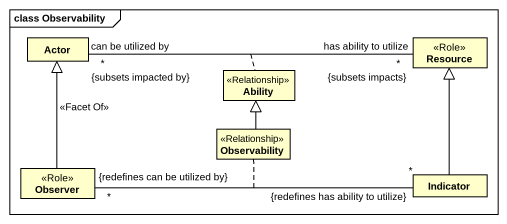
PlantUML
@startuml
mainframe class Observability
hide circle
hide empty members
class "Actor" as Actor_
class Resource <<Role>>
class Ability <<Relationship>>
class Observability <<Relationship>>
class Observer <<Role>>
class Indicator
Resource "has ability to utilize\n{subsets impacts}\n*" -left- "can be utilized by\n{subsets impacted by}\n*" Actor_
(Resource, Actor_) .. Ability
Observability -up-|> Ability
Observer -up-|> Actor_ : <<Facet Of>>
Observer "{redefines can be utilized by}\n*" -right- "{redefines has ability to utilize}\n*" Indicator
(Observer, Indicator) .. Observability
Indicator -up-|> Resource
@enduml
